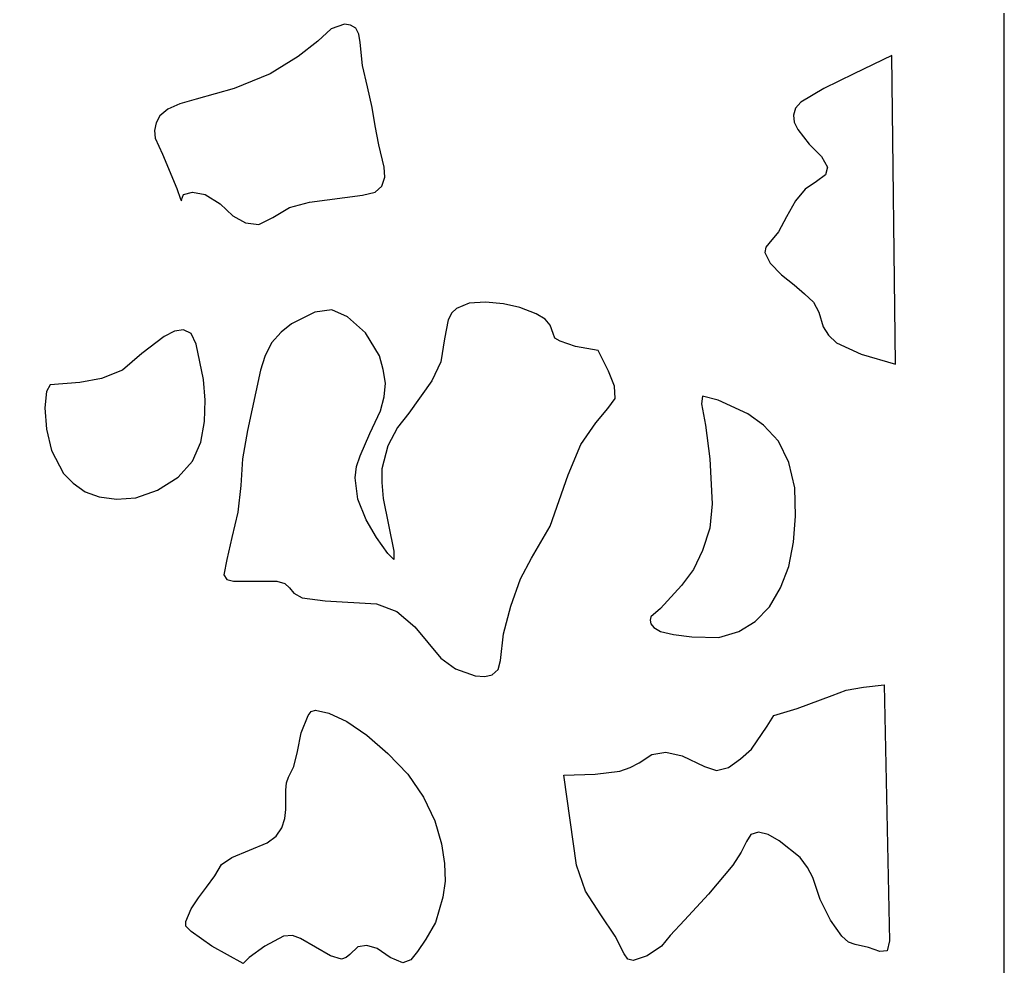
# Model space of a CAD drawing. Header units: centimetres. Extents: x -20.5 to -14.5, y -9 to 9.
# Drawn here: x -17.436 to -14.521, y 1.07 to 3.874 of the extents above; entities that cross this region are included whole.
import ezdxf

# ---------------------------------------------------------------- set-up
doc = ezdxf.new("R2010")
doc.units = ezdxf.units.CM
doc.header["$MEASUREMENT"] = 0
doc.layers.add('layer 1', color=7, linetype='Continuous')

msp = doc.modelspace()

# ---------------------------------------------------------------- linework, layer by layer
at = {"layer": 'layer 1', "color": 250}
for points, knots in [([(-14.52121, -8.99444), (-14.52121, -8.99444), (-20.51992, -8.99536), (-20.51992, -8.99536), (-20.51992, -8.99536), (-20.51992, -8.99536), (-20.51992, 9.00077), (-20.51992, 9.00077), (-20.51992, 9.00077), (-20.51992, 9.00077), (-14.52121, 9.00077), (-14.52121, 9.00077), (-14.52121, 9.00077), (-14.52121, 9.00077), (-14.52121, -8.99444), (-14.52121, -8.99444)], [0, 0, 0, 0, 0.2, 0.2, 0.2, 0.2, 0.4, 0.4, 0.4, 0.4, 0.6, 0.6, 0.6, 0.6, 1, 1, 1, 1]), ([(-16.95769, 3.33973), (-16.95769, 3.33973), (-16.95769, 3.33752), (-16.95769, 3.33752), (-16.95769, 3.33752), (-16.95769, 3.33752), (-16.96002, 3.34194), (-16.96002, 3.34194), (-16.96002, 3.34194), (-16.96002, 3.34194), (-16.97102, 3.37366), (-16.97102, 3.37366), (-16.97102, 3.37366), (-16.97102, 3.37366), (-17.01301, 3.47544), (-17.01301, 3.47544), (-17.01301, 3.47544), (-17.01301, 3.47544), (-17.035, 3.52301), (-17.035, 3.52301), (-17.035, 3.52301), (-17.035, 3.52301), (-17.03733, 3.54551), (-17.03733, 3.54551), (-17.03733, 3.54551), (-17.03733, 3.54551), (-17.03267, 3.56819), (-17.03267, 3.56819), (-17.03267, 3.56819), (-17.03267, 3.56819), (-17.02167, 3.58847), (-17.02167, 3.58847), (-17.02167, 3.58847), (-17.02167, 3.58847), (-16.99734, 3.60894), (-16.99734, 3.60894), (-16.99734, 3.60894), (-16.99734, 3.60894), (-16.96202, 3.62479), (-16.96202, 3.62479), (-16.96202, 3.62479), (-16.96202, 3.62479), (-16.91369, 3.63825), (-16.91369, 3.63825), (-16.91369, 3.63825), (-16.91369, 3.63825), (-16.80105, 3.66997), (-16.80105, 3.66997), (-16.80105, 3.66997), (-16.80105, 3.66997), (-16.69507, 3.71293), (-16.69507, 3.71293), (-16.69507, 3.71293), (-16.69507, 3.71293), (-16.61143, 3.76493), (-16.61143, 3.76493), (-16.61143, 3.76493), (-16.61143, 3.76493), (-16.55377, 3.81029), (-16.55377, 3.81029), (-16.55377, 3.81029), (-16.55377, 3.81029), (-16.51411, 3.84643), (-16.51411, 3.84643), (-16.51411, 3.84643), (-16.51411, 3.84643), (-16.47446, 3.86007), (-16.47446, 3.86007), (-16.47446, 3.86007), (-16.47446, 3.86007), (-16.45679, 3.85767), (-16.45679, 3.85767), (-16.45679, 3.85767), (-16.45679, 3.85767), (-16.44146, 3.84864), (-16.44146, 3.84864), (-16.44146, 3.84864), (-16.44146, 3.84864), (-16.43246, 3.83057), (-16.43246, 3.83057), (-16.43246, 3.83057), (-16.43246, 3.83057), (-16.42813, 3.80568), (-16.42813, 3.80568), (-16.42813, 3.80568), (-16.42813, 3.80568), (-16.42147, 3.73782), (-16.42147, 3.73782), (-16.42147, 3.73782), (-16.42147, 3.73782), (-16.40614, 3.67458), (-16.40614, 3.67458), (-16.40614, 3.67458), (-16.40614, 3.67458), (-16.39281, 3.61336), (-16.39281, 3.61336), (-16.39281, 3.61336), (-16.39281, 3.61336), (-16.38381, 3.55915), (-16.38381, 3.55915), (-16.38381, 3.55915), (-16.38381, 3.55915), (-16.37281, 3.50255), (-16.37281, 3.50255), (-16.37281, 3.50255), (-16.37281, 3.50255), (-16.35748, 3.4369), (-16.35748, 3.4369), (-16.35748, 3.4369), (-16.35748, 3.4369), (-16.35515, 3.40759), (-16.35515, 3.40759), (-16.35515, 3.40759), (-16.35515, 3.40759), (-16.36415, 3.38048), (-16.36415, 3.38048), (-16.36415, 3.38048), (-16.36415, 3.38048), (-16.38381, 3.36241), (-16.38381, 3.36241), (-16.38381, 3.36241), (-16.38381, 3.36241), (-16.42147, 3.35338), (-16.42147, 3.35338), (-16.42147, 3.35338), (-16.42147, 3.35338), (-16.5781, 3.33291), (-16.5781, 3.33291), (-16.5781, 3.33291), (-16.5781, 3.33291), (-16.63775, 3.31705), (-16.63775, 3.31705), (-16.63775, 3.31705), (-16.63775, 3.31705), (-16.68641, 3.28774), (-16.68641, 3.28774), (-16.68641, 3.28774), (-16.68641, 3.28774), (-16.7284, 3.26727), (-16.7284, 3.26727), (-16.7284, 3.26727), (-16.7284, 3.26727), (-16.76806, 3.27188), (-16.76806, 3.27188), (-16.76806, 3.27188), (-16.76806, 3.27188), (-16.80538, 3.29216), (-16.80538, 3.29216), (-16.80538, 3.29216), (-16.80538, 3.29216), (-16.84304, 3.32848), (-16.84304, 3.32848), (-16.84304, 3.32848), (-16.84304, 3.32848), (-16.88703, 3.35559), (-16.88703, 3.35559), (-16.88703, 3.35559), (-16.88703, 3.35559), (-16.92469, 3.36241), (-16.92469, 3.36241), (-16.92469, 3.36241), (-16.92469, 3.36241), (-16.95102, 3.35559), (-16.95102, 3.35559), (-16.95102, 3.35559), (-16.95102, 3.35559), (-16.95769, 3.33973), (-16.95769, 3.33973)], [0, 0, 0, 0, 0.0232558, 0.0232558, 0.0232558, 0.0232558, 0.0465116, 0.0465116, 0.0465116, 0.0465116, 0.0697674, 0.0697674, 0.0697674, 0.0697674, 0.0930233, 0.0930233, 0.0930233, 0.0930233, 0.1162791, 0.1162791, 0.1162791, 0.1162791, 0.1395349, 0.1395349, 0.1395349, 0.1395349, 0.1627907, 0.1627907, 0.1627907, 0.1627907, 0.1860465, 0.1860465, 0.1860465, 0.1860465, 0.2093023, 0.2093023, 0.2093023, 0.2093023, 0.2325581, 0.2325581, 0.2325581, 0.2325581, 0.255814, 0.255814, 0.255814, 0.255814, 0.2790698, 0.2790698, 0.2790698, 0.2790698, 0.3023256, 0.3023256, 0.3023256, 0.3023256, 0.3255814, 0.3255814, 0.3255814, 0.3255814, 0.3488372, 0.3488372, 0.3488372, 0.3488372, 0.372093, 0.372093, 0.372093, 0.372093, 0.3953488, 0.3953488, 0.3953488, 0.3953488, 0.4186047, 0.4186047, 0.4186047, 0.4186047, 0.4418605, 0.4418605, 0.4418605, 0.4418605, 0.4651163, 0.4651163, 0.4651163, 0.4651163, 0.4883721, 0.4883721, 0.4883721, 0.4883721, 0.5116279, 0.5116279, 0.5116279, 0.5116279, 0.5348837, 0.5348837, 0.5348837, 0.5348837, 0.5581395, 0.5581395, 0.5581395, 0.5581395, 0.5813953, 0.5813953, 0.5813953, 0.5813953, 0.6046512, 0.6046512, 0.6046512, 0.6046512, 0.627907, 0.627907, 0.627907, 0.627907, 0.6511628, 0.6511628, 0.6511628, 0.6511628, 0.6744186, 0.6744186, 0.6744186, 0.6744186, 0.6976744, 0.6976744, 0.6976744, 0.6976744, 0.7209302, 0.7209302, 0.7209302, 0.7209302, 0.744186, 0.744186, 0.744186, 0.744186, 0.7674419, 0.7674419, 0.7674419, 0.7674419, 0.7906977, 0.7906977, 0.7906977, 0.7906977, 0.8139535, 0.8139535, 0.8139535, 0.8139535, 0.8372093, 0.8372093, 0.8372093, 0.8372093, 0.8604651, 0.8604651, 0.8604651, 0.8604651, 0.8837209, 0.8837209, 0.8837209, 0.8837209, 0.9069767, 0.9069767, 0.9069767, 0.9069767, 0.9302326, 0.9302326, 0.9302326, 0.9302326, 0.9534884, 0.9534884, 0.9534884, 0.9534884, 1, 1, 1, 1]), ([(-14.84347, 2.85332), (-14.84347, 2.85332), (-14.94512, 2.88282), (-14.94512, 2.88282), (-14.94512, 2.88282), (-14.94512, 2.88282), (-15.01777, 2.91675), (-15.01777, 2.91675), (-15.01777, 2.91675), (-15.01777, 2.91675), (-15.0421, 2.93924), (-15.0421, 2.93924), (-15.0421, 2.93924), (-15.0421, 2.93924), (-15.05743, 2.96414), (-15.05743, 2.96414), (-15.05743, 2.96414), (-15.05743, 2.96414), (-15.07076, 3.00728), (-15.07076, 3.00728), (-15.07076, 3.00728), (-15.07076, 3.00728), (-15.08609, 3.0366), (-15.08609, 3.0366), (-15.08609, 3.0366), (-15.08609, 3.0366), (-15.11275, 3.06149), (-15.11275, 3.06149), (-15.11275, 3.06149), (-15.11275, 3.06149), (-15.14374, 3.0886), (-15.14374, 3.0886), (-15.14374, 3.0886), (-15.14374, 3.0886), (-15.18107, 3.1181), (-15.18107, 3.1181), (-15.18107, 3.1181), (-15.18107, 3.1181), (-15.21406, 3.15203), (-15.21406, 3.15203), (-15.21406, 3.15203), (-15.21406, 3.15203), (-15.22972, 3.18356), (-15.22972, 3.18356), (-15.22972, 3.18356), (-15.22972, 3.18356), (-15.22739, 3.19941), (-15.22739, 3.19941), (-15.22739, 3.19941), (-15.22739, 3.19941), (-15.21873, 3.21085), (-15.21873, 3.21085), (-15.21873, 3.21085), (-15.21873, 3.21085), (-15.19007, 3.24477), (-15.19007, 3.24477), (-15.19007, 3.24477), (-15.19007, 3.24477), (-15.16574, 3.28995), (-15.16574, 3.28995), (-15.16574, 3.28995), (-15.16574, 3.28995), (-15.13908, 3.33752), (-15.13908, 3.33752), (-15.13908, 3.33752), (-15.13908, 3.33752), (-15.11042, 3.37145), (-15.11042, 3.37145), (-15.11042, 3.37145), (-15.11042, 3.37145), (-15.07742, 3.39394), (-15.07742, 3.39394), (-15.07742, 3.39394), (-15.07742, 3.39394), (-15.05076, 3.41441), (-15.05076, 3.41441), (-15.05076, 3.41441), (-15.05076, 3.41441), (-15.04443, 3.4369), (-15.04443, 3.4369), (-15.04443, 3.4369), (-15.04443, 3.4369), (-15.06209, 3.46862), (-15.06209, 3.46862), (-15.06209, 3.46862), (-15.06209, 3.46862), (-15.09942, 3.50476), (-15.09942, 3.50476), (-15.09942, 3.50476), (-15.09942, 3.50476), (-15.13241, 3.5479), (-15.13241, 3.5479), (-15.13241, 3.5479), (-15.13241, 3.5479), (-15.14374, 3.5704), (-15.14374, 3.5704), (-15.14374, 3.5704), (-15.14374, 3.5704), (-15.14574, 3.59087), (-15.14574, 3.59087), (-15.14574, 3.59087), (-15.14574, 3.59087), (-15.13908, 3.61115), (-15.13908, 3.61115), (-15.13908, 3.61115), (-15.13908, 3.61115), (-15.12375, 3.62922), (-15.12375, 3.62922), (-15.12375, 3.62922), (-15.12375, 3.62922), (-15.05543, 3.66997), (-15.05543, 3.66997), (-15.05543, 3.66997), (-15.05543, 3.66997), (-14.96711, 3.71293), (-14.96711, 3.71293), (-14.96711, 3.71293), (-14.96711, 3.71293), (-14.85447, 3.76732), (-14.85447, 3.76732), (-14.85447, 3.76732), (-14.85447, 3.76732), (-14.84347, 2.85332), (-14.84347, 2.85332)], [0, 0, 0, 0, 0.03125, 0.03125, 0.03125, 0.03125, 0.0625, 0.0625, 0.0625, 0.0625, 0.09375, 0.09375, 0.09375, 0.09375, 0.125, 0.125, 0.125, 0.125, 0.15625, 0.15625, 0.15625, 0.15625, 0.1875, 0.1875, 0.1875, 0.1875, 0.21875, 0.21875, 0.21875, 0.21875, 0.25, 0.25, 0.25, 0.25, 0.28125, 0.28125, 0.28125, 0.28125, 0.3125, 0.3125, 0.3125, 0.3125, 0.34375, 0.34375, 0.34375, 0.34375, 0.375, 0.375, 0.375, 0.375, 0.40625, 0.40625, 0.40625, 0.40625, 0.4375, 0.4375, 0.4375, 0.4375, 0.46875, 0.46875, 0.46875, 0.46875, 0.5, 0.5, 0.5, 0.5, 0.53125, 0.53125, 0.53125, 0.53125, 0.5625, 0.5625, 0.5625, 0.5625, 0.59375, 0.59375, 0.59375, 0.59375, 0.625, 0.625, 0.625, 0.625, 0.65625, 0.65625, 0.65625, 0.65625, 0.6875, 0.6875, 0.6875, 0.6875, 0.71875, 0.71875, 0.71875, 0.71875, 0.75, 0.75, 0.75, 0.75, 0.78125, 0.78125, 0.78125, 0.78125, 0.8125, 0.8125, 0.8125, 0.8125, 0.84375, 0.84375, 0.84375, 0.84375, 0.875, 0.875, 0.875, 0.875, 0.90625, 0.90625, 0.90625, 0.90625, 0.9375, 0.9375, 0.9375, 0.9375, 1, 1, 1, 1]), ([(-16.83205, 2.22899), (-16.83205, 2.22899), (-16.82305, 2.27435), (-16.82305, 2.27435), (-16.82305, 2.27435), (-16.82305, 2.27435), (-16.80772, 2.3398), (-16.80772, 2.3398), (-16.80772, 2.3398), (-16.80772, 2.3398), (-16.79005, 2.41448), (-16.79005, 2.41448), (-16.79005, 2.41448), (-16.79005, 2.41448), (-16.78106, 2.49377), (-16.78106, 2.49377), (-16.78106, 2.49377), (-16.78106, 2.49377), (-16.77672, 2.57287), (-16.77672, 2.57287), (-16.77672, 2.57287), (-16.77672, 2.57287), (-16.76139, 2.65658), (-16.76139, 2.65658), (-16.76139, 2.65658), (-16.76139, 2.65658), (-16.72374, 2.83525), (-16.72374, 2.83525), (-16.72374, 2.83525), (-16.72374, 2.83525), (-16.71074, 2.876), (-16.71074, 2.876), (-16.71074, 2.876), (-16.71074, 2.876), (-16.69074, 2.91675), (-16.69074, 2.91675), (-16.69074, 2.91675), (-16.69074, 2.91675), (-16.66208, 2.94846), (-16.66208, 2.94846), (-16.66208, 2.94846), (-16.66208, 2.94846), (-16.63109, 2.97317), (-16.63109, 2.97317), (-16.63109, 2.97317), (-16.63109, 2.97317), (-16.56277, 3.00728), (-16.56277, 3.00728), (-16.56277, 3.00728), (-16.56277, 3.00728), (-16.51211, 3.01392), (-16.51211, 3.01392), (-16.51211, 3.01392), (-16.51211, 3.01392), (-16.46546, 2.99364), (-16.46546, 2.99364), (-16.46546, 2.99364), (-16.46546, 2.99364), (-16.41247, 2.94607), (-16.41247, 2.94607), (-16.41247, 2.94607), (-16.41247, 2.94607), (-16.37081, 2.87821), (-16.37081, 2.87821), (-16.37081, 2.87821), (-16.37081, 2.87821), (-16.35981, 2.83746), (-16.35981, 2.83746), (-16.35981, 2.83746), (-16.35981, 2.83746), (-16.35315, 2.7969), (-16.35315, 2.7969), (-16.35315, 2.7969), (-16.35315, 2.7969), (-16.35748, 2.75615), (-16.35748, 2.75615), (-16.35748, 2.75615), (-16.35748, 2.75615), (-16.36848, 2.7154), (-16.36848, 2.7154), (-16.36848, 2.7154), (-16.36848, 2.7154), (-16.39947, 2.64755), (-16.39947, 2.64755), (-16.39947, 2.64755), (-16.39947, 2.64755), (-16.42813, 2.5819), (-16.42813, 2.5819), (-16.42813, 2.5819), (-16.42813, 2.5819), (-16.43913, 2.55019), (-16.43913, 2.55019), (-16.43913, 2.55019), (-16.43913, 2.55019), (-16.44346, 2.51626), (-16.44346, 2.51626), (-16.44346, 2.51626), (-16.44346, 2.51626), (-16.4348, 2.45302), (-16.4348, 2.45302), (-16.4348, 2.45302), (-16.4348, 2.45302), (-16.41047, 2.39199), (-16.41047, 2.39199), (-16.41047, 2.39199), (-16.41047, 2.39199), (-16.37948, 2.3398), (-16.37948, 2.3398), (-16.37948, 2.3398), (-16.37948, 2.3398), (-16.34648, 2.29242), (-16.34648, 2.29242), (-16.34648, 2.29242), (-16.34648, 2.29242), (-16.32882, 2.27435), (-16.32882, 2.27435), (-16.32882, 2.27435), (-16.32882, 2.27435), (-16.32882, 2.29924), (-16.32882, 2.29924), (-16.32882, 2.29924), (-16.32882, 2.29924), (-16.35981, 2.45523), (-16.35981, 2.45523), (-16.35981, 2.45523), (-16.35981, 2.45523), (-16.36415, 2.5028), (-16.36415, 2.5028), (-16.36415, 2.5028), (-16.36415, 2.5028), (-16.36415, 2.54355), (-16.36415, 2.54355), (-16.36415, 2.54355), (-16.36415, 2.54355), (-16.34648, 2.61141), (-16.34648, 2.61141), (-16.34648, 2.61141), (-16.34648, 2.61141), (-16.31782, 2.66561), (-16.31782, 2.66561), (-16.31782, 2.66561), (-16.31782, 2.66561), (-16.2845, 2.70858), (-16.2845, 2.70858), (-16.2845, 2.70858), (-16.2845, 2.70858), (-16.21618, 2.80354), (-16.21618, 2.80354), (-16.21618, 2.80354), (-16.21618, 2.80354), (-16.18985, 2.86014), (-16.18985, 2.86014), (-16.18985, 2.86014), (-16.18985, 2.86014), (-16.17885, 2.928), (-16.17885, 2.928), (-16.17885, 2.928), (-16.17885, 2.928), (-16.16752, 2.9846), (-16.16752, 2.9846), (-16.16752, 2.9846), (-16.16752, 2.9846), (-16.15652, 3.00489), (-16.15652, 3.00489), (-16.15652, 3.00489), (-16.15652, 3.00489), (-16.14353, 3.01853), (-16.14353, 3.01853), (-16.14353, 3.01853), (-16.14353, 3.01853), (-16.10587, 3.03439), (-16.10587, 3.03439), (-16.10587, 3.03439), (-16.10587, 3.03439), (-16.05721, 3.0366), (-16.05721, 3.0366), (-16.05721, 3.0366), (-16.05721, 3.0366), (-16.00422, 3.03199), (-16.00422, 3.03199), (-16.00422, 3.03199), (-16.00422, 3.03199), (-15.9559, 3.02074), (-15.9559, 3.02074), (-15.9559, 3.02074), (-15.9559, 3.02074), (-15.90724, 3.00267), (-15.90724, 3.00267), (-15.90724, 3.00267), (-15.90724, 3.00267), (-15.88058, 2.98682), (-15.88058, 2.98682), (-15.88058, 2.98682), (-15.88058, 2.98682), (-15.86525, 2.96875), (-15.86525, 2.96875), (-15.86525, 2.96875), (-15.86525, 2.96875), (-15.85659, 2.94385), (-15.85659, 2.94385), (-15.85659, 2.94385), (-15.85659, 2.94385), (-15.85192, 2.93021), (-15.85192, 2.93021), (-15.85192, 2.93021), (-15.85192, 2.93021), (-15.83659, 2.92117), (-15.83659, 2.92117), (-15.83659, 2.92117), (-15.83659, 2.92117), (-15.79027, 2.90532), (-15.79027, 2.90532), (-15.79027, 2.90532), (-15.79027, 2.90532), (-15.72395, 2.89407), (-15.72395, 2.89407), (-15.72395, 2.89407), (-15.72395, 2.89407), (-15.69329, 2.83304), (-15.69329, 2.83304), (-15.69329, 2.83304), (-15.69329, 2.83304), (-15.67563, 2.78786), (-15.67563, 2.78786), (-15.67563, 2.78786), (-15.67563, 2.78786), (-15.6733, 2.75154), (-15.6733, 2.75154), (-15.6733, 2.75154), (-15.6733, 2.75154), (-15.69529, 2.72222), (-15.69529, 2.72222), (-15.69529, 2.72222), (-15.69529, 2.72222), (-15.73062, 2.67926), (-15.73062, 2.67926), (-15.73062, 2.67926), (-15.73062, 2.67926), (-15.77494, 2.61583), (-15.77494, 2.61583), (-15.77494, 2.61583), (-15.77494, 2.61583), (-15.81227, 2.5253), (-15.81227, 2.5253), (-15.81227, 2.5253), (-15.81227, 2.5253), (-15.86525, 2.37373), (-15.86525, 2.37373), (-15.86525, 2.37373), (-15.86525, 2.37373), (-15.92058, 2.27877), (-15.92058, 2.27877), (-15.92058, 2.27877), (-15.92058, 2.27877), (-15.95357, 2.21774), (-15.95357, 2.21774), (-15.95357, 2.21774), (-15.95357, 2.21774), (-15.98223, 2.13624), (-15.98223, 2.13624), (-15.98223, 2.13624), (-15.98223, 2.13624), (-16.00422, 2.05493), (-16.00422, 2.05493), (-16.00422, 2.05493), (-16.00422, 2.05493), (-16.01322, 1.97564), (-16.01322, 1.97564), (-16.01322, 1.97564), (-16.01322, 1.97564), (-16.01989, 1.94854), (-16.01989, 1.94854), (-16.01989, 1.94854), (-16.01989, 1.94854), (-16.03755, 1.93268), (-16.03755, 1.93268), (-16.03755, 1.93268), (-16.03755, 1.93268), (-16.05955, 1.92825), (-16.05955, 1.92825), (-16.05955, 1.92825), (-16.05955, 1.92825), (-16.08821, 1.93047), (-16.08821, 1.93047), (-16.08821, 1.93047), (-16.08821, 1.93047), (-16.14553, 1.95075), (-16.14553, 1.95075), (-16.14553, 1.95075), (-16.14553, 1.95075), (-16.18985, 1.98246), (-16.18985, 1.98246), (-16.18985, 1.98246), (-16.18985, 1.98246), (-16.26683, 2.07521), (-16.26683, 2.07521), (-16.26683, 2.07521), (-16.26683, 2.07521), (-16.31982, 2.12038), (-16.31982, 2.12038), (-16.31982, 2.12038), (-16.31982, 2.12038), (-16.37948, 2.14306), (-16.37948, 2.14306), (-16.37948, 2.14306), (-16.37948, 2.14306), (-16.53178, 2.1521), (-16.53178, 2.1521), (-16.53178, 2.1521), (-16.53178, 2.1521), (-16.6001, 2.16113), (-16.6001, 2.16113), (-16.6001, 2.16113), (-16.6001, 2.16113), (-16.62442, 2.17478), (-16.62442, 2.17478), (-16.62442, 2.17478), (-16.62442, 2.17478), (-16.63775, 2.19064), (-16.63775, 2.19064), (-16.63775, 2.19064), (-16.63775, 2.19064), (-16.65108, 2.2041), (-16.65108, 2.2041), (-16.65108, 2.2041), (-16.65108, 2.2041), (-16.67541, 2.21092), (-16.67541, 2.21092), (-16.67541, 2.21092), (-16.67541, 2.21092), (-16.7414, 2.21092), (-16.7414, 2.21092), (-16.7414, 2.21092), (-16.7414, 2.21092), (-16.80338, 2.21092), (-16.80338, 2.21092), (-16.80338, 2.21092), (-16.80338, 2.21092), (-16.82305, 2.21553), (-16.82305, 2.21553), (-16.82305, 2.21553), (-16.82305, 2.21553), (-16.83205, 2.22899), (-16.83205, 2.22899)], [0, 0, 0, 0, 0.0114943, 0.0114943, 0.0114943, 0.0114943, 0.0229885, 0.0229885, 0.0229885, 0.0229885, 0.0344828, 0.0344828, 0.0344828, 0.0344828, 0.045977, 0.045977, 0.045977, 0.045977, 0.0574713, 0.0574713, 0.0574713, 0.0574713, 0.0689655, 0.0689655, 0.0689655, 0.0689655, 0.0804598, 0.0804598, 0.0804598, 0.0804598, 0.091954, 0.091954, 0.091954, 0.091954, 0.1034483, 0.1034483, 0.1034483, 0.1034483, 0.1149425, 0.1149425, 0.1149425, 0.1149425, 0.1264368, 0.1264368, 0.1264368, 0.1264368, 0.137931, 0.137931, 0.137931, 0.137931, 0.1494253, 0.1494253, 0.1494253, 0.1494253, 0.1609195, 0.1609195, 0.1609195, 0.1609195, 0.1724138, 0.1724138, 0.1724138, 0.1724138, 0.183908, 0.183908, 0.183908, 0.183908, 0.1954023, 0.1954023, 0.1954023, 0.1954023, 0.2068966, 0.2068966, 0.2068966, 0.2068966, 0.2183908, 0.2183908, 0.2183908, 0.2183908, 0.2298851, 0.2298851, 0.2298851, 0.2298851, 0.2413793, 0.2413793, 0.2413793, 0.2413793, 0.2528736, 0.2528736, 0.2528736, 0.2528736, 0.2643678, 0.2643678, 0.2643678, 0.2643678, 0.2758621, 0.2758621, 0.2758621, 0.2758621, 0.2873563, 0.2873563, 0.2873563, 0.2873563, 0.2988506, 0.2988506, 0.2988506, 0.2988506, 0.3103448, 0.3103448, 0.3103448, 0.3103448, 0.3218391, 0.3218391, 0.3218391, 0.3218391, 0.3333333, 0.3333333, 0.3333333, 0.3333333, 0.3448276, 0.3448276, 0.3448276, 0.3448276, 0.3563218, 0.3563218, 0.3563218, 0.3563218, 0.3678161, 0.3678161, 0.3678161, 0.3678161, 0.3793103, 0.3793103, 0.3793103, 0.3793103, 0.3908046, 0.3908046, 0.3908046, 0.3908046, 0.4022989, 0.4022989, 0.4022989, 0.4022989, 0.4137931, 0.4137931, 0.4137931, 0.4137931, 0.4252874, 0.4252874, 0.4252874, 0.4252874, 0.4367816, 0.4367816, 0.4367816, 0.4367816, 0.4482759, 0.4482759, 0.4482759, 0.4482759, 0.4597701, 0.4597701, 0.4597701, 0.4597701, 0.4712644, 0.4712644, 0.4712644, 0.4712644, 0.4827586, 0.4827586, 0.4827586, 0.4827586, 0.4942529, 0.4942529, 0.4942529, 0.4942529, 0.5057471, 0.5057471, 0.5057471, 0.5057471, 0.5172414, 0.5172414, 0.5172414, 0.5172414, 0.5287356, 0.5287356, 0.5287356, 0.5287356, 0.5402299, 0.5402299, 0.5402299, 0.5402299, 0.5517241, 0.5517241, 0.5517241, 0.5517241, 0.5632184, 0.5632184, 0.5632184, 0.5632184, 0.5747126, 0.5747126, 0.5747126, 0.5747126, 0.5862069, 0.5862069, 0.5862069, 0.5862069, 0.5977011, 0.5977011, 0.5977011, 0.5977011, 0.6091954, 0.6091954, 0.6091954, 0.6091954, 0.6206897, 0.6206897, 0.6206897, 0.6206897, 0.6321839, 0.6321839, 0.6321839, 0.6321839, 0.6436782, 0.6436782, 0.6436782, 0.6436782, 0.6551724, 0.6551724, 0.6551724, 0.6551724, 0.6666667, 0.6666667, 0.6666667, 0.6666667, 0.6781609, 0.6781609, 0.6781609, 0.6781609, 0.6896552, 0.6896552, 0.6896552, 0.6896552, 0.7011494, 0.7011494, 0.7011494, 0.7011494, 0.7126437, 0.7126437, 0.7126437, 0.7126437, 0.7241379, 0.7241379, 0.7241379, 0.7241379, 0.7356322, 0.7356322, 0.7356322, 0.7356322, 0.7471264, 0.7471264, 0.7471264, 0.7471264, 0.7586207, 0.7586207, 0.7586207, 0.7586207, 0.7701149, 0.7701149, 0.7701149, 0.7701149, 0.7816092, 0.7816092, 0.7816092, 0.7816092, 0.7931034, 0.7931034, 0.7931034, 0.7931034, 0.8045977, 0.8045977, 0.8045977, 0.8045977, 0.816092, 0.816092, 0.816092, 0.816092, 0.8275862, 0.8275862, 0.8275862, 0.8275862, 0.8390805, 0.8390805, 0.8390805, 0.8390805, 0.8505747, 0.8505747, 0.8505747, 0.8505747, 0.862069, 0.862069, 0.862069, 0.862069, 0.8735632, 0.8735632, 0.8735632, 0.8735632, 0.8850575, 0.8850575, 0.8850575, 0.8850575, 0.8965517, 0.8965517, 0.8965517, 0.8965517, 0.908046, 0.908046, 0.908046, 0.908046, 0.9195402, 0.9195402, 0.9195402, 0.9195402, 0.9310345, 0.9310345, 0.9310345, 0.9310345, 0.9425287, 0.9425287, 0.9425287, 0.9425287, 0.954023, 0.954023, 0.954023, 0.954023, 0.9655172, 0.9655172, 0.9655172, 0.9655172, 0.9770115, 0.9770115, 0.9770115, 0.9770115, 1, 1, 1, 1]), ([(-17.34627, 2.79229), (-17.34627, 2.79229), (-17.25795, 2.79911), (-17.25795, 2.79911), (-17.25795, 2.79911), (-17.25795, 2.79911), (-17.19397, 2.81036), (-17.19397, 2.81036), (-17.19397, 2.81036), (-17.19397, 2.81036), (-17.13198, 2.83525), (-17.13198, 2.83525), (-17.13198, 2.83525), (-17.13198, 2.83525), (-17.07466, 2.88503), (-17.07466, 2.88503), (-17.07466, 2.88503), (-17.07466, 2.88503), (-17.00867, 2.93482), (-17.00867, 2.93482), (-17.00867, 2.93482), (-17.00867, 2.93482), (-16.97768, 2.95068), (-16.97768, 2.95068), (-16.97768, 2.95068), (-16.97768, 2.95068), (-16.95102, 2.9551), (-16.95102, 2.9551), (-16.95102, 2.9551), (-16.95102, 2.9551), (-16.92902, 2.94385), (-16.92902, 2.94385), (-16.92902, 2.94385), (-16.92902, 2.94385), (-16.91369, 2.91214), (-16.91369, 2.91214), (-16.91369, 2.91214), (-16.91369, 2.91214), (-16.8917, 2.80815), (-16.8917, 2.80815), (-16.8917, 2.80815), (-16.8917, 2.80815), (-16.88703, 2.74711), (-16.88703, 2.74711), (-16.88703, 2.74711), (-16.88703, 2.74711), (-16.88937, 2.68368), (-16.88937, 2.68368), (-16.88937, 2.68368), (-16.88937, 2.68368), (-16.90036, 2.62265), (-16.90036, 2.62265), (-16.90036, 2.62265), (-16.90036, 2.62265), (-16.92469, 2.56605), (-16.92469, 2.56605), (-16.92469, 2.56605), (-16.92469, 2.56605), (-16.96668, 2.51866), (-16.96668, 2.51866), (-16.96668, 2.51866), (-16.96668, 2.51866), (-17.02834, 2.48012), (-17.02834, 2.48012), (-17.02834, 2.48012), (-17.02834, 2.48012), (-17.09232, 2.45744), (-17.09232, 2.45744), (-17.09232, 2.45744), (-17.09232, 2.45744), (-17.14964, 2.45302), (-17.14964, 2.45302), (-17.14964, 2.45302), (-17.14964, 2.45302), (-17.20063, 2.45984), (-17.20063, 2.45984), (-17.20063, 2.45984), (-17.20063, 2.45984), (-17.24262, 2.47551), (-17.24262, 2.47551), (-17.24262, 2.47551), (-17.24262, 2.47551), (-17.27795, 2.5004), (-17.27795, 2.5004), (-17.27795, 2.5004), (-17.27795, 2.5004), (-17.30661, 2.52991), (-17.30661, 2.52991), (-17.30661, 2.52991), (-17.30661, 2.52991), (-17.34194, 2.59776), (-17.34194, 2.59776), (-17.34194, 2.59776), (-17.34194, 2.59776), (-17.35727, 2.66101), (-17.35727, 2.66101), (-17.35727, 2.66101), (-17.35727, 2.66101), (-17.3616, 2.72443), (-17.3616, 2.72443), (-17.3616, 2.72443), (-17.3616, 2.72443), (-17.35727, 2.77201), (-17.35727, 2.77201), (-17.35727, 2.77201), (-17.35727, 2.77201), (-17.34627, 2.79229), (-17.34627, 2.79229)], [0, 0, 0, 0, 0.0357143, 0.0357143, 0.0357143, 0.0357143, 0.0714286, 0.0714286, 0.0714286, 0.0714286, 0.1071429, 0.1071429, 0.1071429, 0.1071429, 0.1428571, 0.1428571, 0.1428571, 0.1428571, 0.1785714, 0.1785714, 0.1785714, 0.1785714, 0.2142857, 0.2142857, 0.2142857, 0.2142857, 0.25, 0.25, 0.25, 0.25, 0.2857143, 0.2857143, 0.2857143, 0.2857143, 0.3214286, 0.3214286, 0.3214286, 0.3214286, 0.3571429, 0.3571429, 0.3571429, 0.3571429, 0.3928571, 0.3928571, 0.3928571, 0.3928571, 0.4285714, 0.4285714, 0.4285714, 0.4285714, 0.4642857, 0.4642857, 0.4642857, 0.4642857, 0.5, 0.5, 0.5, 0.5, 0.5357143, 0.5357143, 0.5357143, 0.5357143, 0.5714286, 0.5714286, 0.5714286, 0.5714286, 0.6071429, 0.6071429, 0.6071429, 0.6071429, 0.6428571, 0.6428571, 0.6428571, 0.6428571, 0.6785714, 0.6785714, 0.6785714, 0.6785714, 0.7142857, 0.7142857, 0.7142857, 0.7142857, 0.75, 0.75, 0.75, 0.75, 0.7857143, 0.7857143, 0.7857143, 0.7857143, 0.8214286, 0.8214286, 0.8214286, 0.8214286, 0.8571429, 0.8571429, 0.8571429, 0.8571429, 0.8928571, 0.8928571, 0.8928571, 0.8928571, 0.9285714, 0.9285714, 0.9285714, 0.9285714, 1, 1, 1, 1]), ([(-15.56732, 2.10471), (-15.56732, 2.10471), (-15.53866, 2.12942), (-15.53866, 2.12942), (-15.53866, 2.12942), (-15.53866, 2.12942), (-15.477, 2.19746), (-15.477, 2.19746), (-15.477, 2.19746), (-15.477, 2.19746), (-15.44168, 2.24484), (-15.44168, 2.24484), (-15.44168, 2.24484), (-15.44168, 2.24484), (-15.41502, 2.30145), (-15.41502, 2.30145), (-15.41502, 2.30145), (-15.41502, 2.30145), (-15.39302, 2.36709), (-15.39302, 2.36709), (-15.39302, 2.36709), (-15.39302, 2.36709), (-15.38636, 2.43937), (-15.38636, 2.43937), (-15.38636, 2.43937), (-15.38636, 2.43937), (-15.39302, 2.57287), (-15.39302, 2.57287), (-15.39302, 2.57287), (-15.39302, 2.57287), (-15.40635, 2.67244), (-15.40635, 2.67244), (-15.40635, 2.67244), (-15.40635, 2.67244), (-15.41735, 2.73568), (-15.41735, 2.73568), (-15.41735, 2.73568), (-15.41735, 2.73568), (-15.41502, 2.75836), (-15.41502, 2.75836), (-15.41502, 2.75836), (-15.41502, 2.75836), (-15.36869, 2.74711), (-15.36869, 2.74711), (-15.36869, 2.74711), (-15.36869, 2.74711), (-15.28038, 2.70636), (-15.28038, 2.70636), (-15.28038, 2.70636), (-15.28038, 2.70636), (-15.23406, 2.67244), (-15.23406, 2.67244), (-15.23406, 2.67244), (-15.23406, 2.67244), (-15.19007, 2.62487), (-15.19007, 2.62487), (-15.19007, 2.62487), (-15.19007, 2.62487), (-15.15907, 2.56162), (-15.15907, 2.56162), (-15.15907, 2.56162), (-15.15907, 2.56162), (-15.14141, 2.48694), (-15.14141, 2.48694), (-15.14141, 2.48694), (-15.14141, 2.48694), (-15.13908, 2.40323), (-15.13908, 2.40323), (-15.13908, 2.40323), (-15.13908, 2.40323), (-15.14574, 2.32634), (-15.14574, 2.32634), (-15.14574, 2.32634), (-15.14574, 2.32634), (-15.15907, 2.25388), (-15.15907, 2.25388), (-15.15907, 2.25388), (-15.15907, 2.25388), (-15.1834, 2.19064), (-15.1834, 2.19064), (-15.1834, 2.19064), (-15.1834, 2.19064), (-15.21639, 2.13403), (-15.21639, 2.13403), (-15.21639, 2.13403), (-15.21639, 2.13403), (-15.25838, 2.09107), (-15.25838, 2.09107), (-15.25838, 2.09107), (-15.25838, 2.09107), (-15.30704, 2.06156), (-15.30704, 2.06156), (-15.30704, 2.06156), (-15.30704, 2.06156), (-15.36636, 2.04349), (-15.36636, 2.04349), (-15.36636, 2.04349), (-15.36636, 2.04349), (-15.44601, 2.04589), (-15.44601, 2.04589), (-15.44601, 2.04589), (-15.44601, 2.04589), (-15.501, 2.05253), (-15.501, 2.05253), (-15.501, 2.05253), (-15.501, 2.05253), (-15.53866, 2.06156), (-15.53866, 2.06156), (-15.53866, 2.06156), (-15.53866, 2.06156), (-15.55865, 2.073), (-15.55865, 2.073), (-15.55865, 2.073), (-15.55865, 2.073), (-15.56732, 2.08424), (-15.56732, 2.08424), (-15.56732, 2.08424), (-15.56732, 2.08424), (-15.56965, 2.09549), (-15.56965, 2.09549), (-15.56965, 2.09549), (-15.56965, 2.09549), (-15.56732, 2.10471), (-15.56732, 2.10471)], [0, 0, 0, 0, 0.03125, 0.03125, 0.03125, 0.03125, 0.0625, 0.0625, 0.0625, 0.0625, 0.09375, 0.09375, 0.09375, 0.09375, 0.125, 0.125, 0.125, 0.125, 0.15625, 0.15625, 0.15625, 0.15625, 0.1875, 0.1875, 0.1875, 0.1875, 0.21875, 0.21875, 0.21875, 0.21875, 0.25, 0.25, 0.25, 0.25, 0.28125, 0.28125, 0.28125, 0.28125, 0.3125, 0.3125, 0.3125, 0.3125, 0.34375, 0.34375, 0.34375, 0.34375, 0.375, 0.375, 0.375, 0.375, 0.40625, 0.40625, 0.40625, 0.40625, 0.4375, 0.4375, 0.4375, 0.4375, 0.46875, 0.46875, 0.46875, 0.46875, 0.5, 0.5, 0.5, 0.5, 0.53125, 0.53125, 0.53125, 0.53125, 0.5625, 0.5625, 0.5625, 0.5625, 0.59375, 0.59375, 0.59375, 0.59375, 0.625, 0.625, 0.625, 0.625, 0.65625, 0.65625, 0.65625, 0.65625, 0.6875, 0.6875, 0.6875, 0.6875, 0.71875, 0.71875, 0.71875, 0.71875, 0.75, 0.75, 0.75, 0.75, 0.78125, 0.78125, 0.78125, 0.78125, 0.8125, 0.8125, 0.8125, 0.8125, 0.84375, 0.84375, 0.84375, 0.84375, 0.875, 0.875, 0.875, 0.875, 0.90625, 0.90625, 0.90625, 0.90625, 0.9375, 0.9375, 0.9375, 0.9375, 1, 1, 1, 1]), ([(-15.20306, 1.81283), (-15.20306, 1.81283), (-15.22306, 1.78111), (-15.22306, 1.78111), (-15.22306, 1.78111), (-15.22306, 1.78111), (-15.26938, 1.71326), (-15.26938, 1.71326), (-15.26938, 1.71326), (-15.26938, 1.71326), (-15.30238, 1.68394), (-15.30238, 1.68394), (-15.30238, 1.68394), (-15.30238, 1.68394), (-15.3377, 1.65905), (-15.3377, 1.65905), (-15.3377, 1.65905), (-15.3377, 1.65905), (-15.37303, 1.65001), (-15.37303, 1.65001), (-15.37303, 1.65001), (-15.37303, 1.65001), (-15.40835, 1.66126), (-15.40835, 1.66126), (-15.40835, 1.66126), (-15.40835, 1.66126), (-15.47467, 1.69298), (-15.47467, 1.69298), (-15.47467, 1.69298), (-15.47467, 1.69298), (-15.52333, 1.70422), (-15.52333, 1.70422), (-15.52333, 1.70422), (-15.52333, 1.70422), (-15.56499, 1.6974), (-15.56499, 1.6974), (-15.56499, 1.6974), (-15.56499, 1.6974), (-15.60264, 1.67251), (-15.60264, 1.67251), (-15.60264, 1.67251), (-15.60264, 1.67251), (-15.6293, 1.65905), (-15.6293, 1.65905), (-15.6293, 1.65905), (-15.6293, 1.65905), (-15.65996, 1.64762), (-15.65996, 1.64762), (-15.65996, 1.64762), (-15.65996, 1.64762), (-15.73295, 1.63858), (-15.73295, 1.63858), (-15.73295, 1.63858), (-15.73295, 1.63858), (-15.8256, 1.63637), (-15.8256, 1.63637), (-15.8256, 1.63637), (-15.8256, 1.63637), (-15.78794, 1.36938), (-15.78794, 1.36938), (-15.78794, 1.36938), (-15.78794, 1.36938), (-15.76161, 1.29249), (-15.76161, 1.29249), (-15.76161, 1.29249), (-15.76161, 1.29249), (-15.71529, 1.22242), (-15.71529, 1.22242), (-15.71529, 1.22242), (-15.71529, 1.22242), (-15.6733, 1.15899), (-15.6733, 1.15899), (-15.6733, 1.15899), (-15.6733, 1.15899), (-15.64663, 1.107), (-15.64663, 1.107), (-15.64663, 1.107), (-15.64663, 1.107), (-15.63564, 1.09114), (-15.63564, 1.09114), (-15.63564, 1.09114), (-15.63564, 1.09114), (-15.62031, 1.08671), (-15.62031, 1.08671), (-15.62031, 1.08671), (-15.62031, 1.08671), (-15.57832, 1.10036), (-15.57832, 1.10036), (-15.57832, 1.10036), (-15.57832, 1.10036), (-15.53632, 1.12967), (-15.53632, 1.12967), (-15.53632, 1.12967), (-15.53632, 1.12967), (-15.51, 1.16139), (-15.51, 1.16139), (-15.51, 1.16139), (-15.51, 1.16139), (-15.46801, 1.20656), (-15.46801, 1.20656), (-15.46801, 1.20656), (-15.46801, 1.20656), (-15.39735, 1.28345), (-15.39735, 1.28345), (-15.39735, 1.28345), (-15.39735, 1.28345), (-15.3247, 1.36938), (-15.3247, 1.36938), (-15.3247, 1.36938), (-15.3247, 1.36938), (-15.30038, 1.40791), (-15.30038, 1.40791), (-15.30038, 1.40791), (-15.30038, 1.40791), (-15.28471, 1.43963), (-15.28471, 1.43963), (-15.28471, 1.43963), (-15.28471, 1.43963), (-15.27171, 1.45991), (-15.27171, 1.45991), (-15.27171, 1.45991), (-15.27171, 1.45991), (-15.24939, 1.46673), (-15.24939, 1.46673), (-15.24939, 1.46673), (-15.24939, 1.46673), (-15.22073, 1.45991), (-15.22073, 1.45991), (-15.22073, 1.45991), (-15.22073, 1.45991), (-15.18773, 1.44184), (-15.18773, 1.44184), (-15.18773, 1.44184), (-15.18773, 1.44184), (-15.12608, 1.39206), (-15.12608, 1.39206), (-15.12608, 1.39206), (-15.12608, 1.39206), (-15.10375, 1.36274), (-15.10375, 1.36274), (-15.10375, 1.36274), (-15.10375, 1.36274), (-15.08842, 1.33324), (-15.08842, 1.33324), (-15.08842, 1.33324), (-15.08842, 1.33324), (-15.06643, 1.2676), (-15.06643, 1.2676), (-15.06643, 1.2676), (-15.06643, 1.2676), (-15.03543, 1.20656), (-15.03543, 1.20656), (-15.03543, 1.20656), (-15.03543, 1.20656), (-15.00244, 1.15899), (-15.00244, 1.15899), (-15.00244, 1.15899), (-15.00244, 1.15899), (-14.98244, 1.14092), (-14.98244, 1.14092), (-14.98244, 1.14092), (-14.98244, 1.14092), (-14.96245, 1.13428), (-14.96245, 1.13428), (-14.96245, 1.13428), (-14.96245, 1.13428), (-14.92279, 1.12507), (-14.92279, 1.12507), (-14.92279, 1.12507), (-14.92279, 1.12507), (-14.8898, 1.11382), (-14.8898, 1.11382), (-14.8898, 1.11382), (-14.8898, 1.11382), (-14.8678, 1.11603), (-14.8678, 1.11603), (-14.8678, 1.11603), (-14.8678, 1.11603), (-14.86114, 1.14553), (-14.86114, 1.14553), (-14.86114, 1.14553), (-14.86114, 1.14553), (-14.87647, 1.90336), (-14.87647, 1.90336), (-14.87647, 1.90336), (-14.87647, 1.90336), (-14.93845, 1.89654), (-14.93845, 1.89654), (-14.93845, 1.89654), (-14.93845, 1.89654), (-14.98911, 1.8875), (-14.98911, 1.8875), (-14.98911, 1.8875), (-14.98911, 1.8875), (-15.0311, 1.87165), (-15.0311, 1.87165), (-15.0311, 1.87165), (-15.0311, 1.87165), (-15.13474, 1.83311), (-15.13474, 1.83311), (-15.13474, 1.83311), (-15.13474, 1.83311), (-15.20306, 1.81283), (-15.20306, 1.81283)], [0, 0, 0, 0, 0.0192308, 0.0192308, 0.0192308, 0.0192308, 0.0384615, 0.0384615, 0.0384615, 0.0384615, 0.0576923, 0.0576923, 0.0576923, 0.0576923, 0.0769231, 0.0769231, 0.0769231, 0.0769231, 0.0961538, 0.0961538, 0.0961538, 0.0961538, 0.1153846, 0.1153846, 0.1153846, 0.1153846, 0.1346154, 0.1346154, 0.1346154, 0.1346154, 0.1538462, 0.1538462, 0.1538462, 0.1538462, 0.1730769, 0.1730769, 0.1730769, 0.1730769, 0.1923077, 0.1923077, 0.1923077, 0.1923077, 0.2115385, 0.2115385, 0.2115385, 0.2115385, 0.2307692, 0.2307692, 0.2307692, 0.2307692, 0.25, 0.25, 0.25, 0.25, 0.2692308, 0.2692308, 0.2692308, 0.2692308, 0.2884615, 0.2884615, 0.2884615, 0.2884615, 0.3076923, 0.3076923, 0.3076923, 0.3076923, 0.3269231, 0.3269231, 0.3269231, 0.3269231, 0.3461538, 0.3461538, 0.3461538, 0.3461538, 0.3653846, 0.3653846, 0.3653846, 0.3653846, 0.3846154, 0.3846154, 0.3846154, 0.3846154, 0.4038462, 0.4038462, 0.4038462, 0.4038462, 0.4230769, 0.4230769, 0.4230769, 0.4230769, 0.4423077, 0.4423077, 0.4423077, 0.4423077, 0.4615385, 0.4615385, 0.4615385, 0.4615385, 0.4807692, 0.4807692, 0.4807692, 0.4807692, 0.5, 0.5, 0.5, 0.5, 0.5192308, 0.5192308, 0.5192308, 0.5192308, 0.5384615, 0.5384615, 0.5384615, 0.5384615, 0.5576923, 0.5576923, 0.5576923, 0.5576923, 0.5769231, 0.5769231, 0.5769231, 0.5769231, 0.5961538, 0.5961538, 0.5961538, 0.5961538, 0.6153846, 0.6153846, 0.6153846, 0.6153846, 0.6346154, 0.6346154, 0.6346154, 0.6346154, 0.6538462, 0.6538462, 0.6538462, 0.6538462, 0.6730769, 0.6730769, 0.6730769, 0.6730769, 0.6923077, 0.6923077, 0.6923077, 0.6923077, 0.7115385, 0.7115385, 0.7115385, 0.7115385, 0.7307692, 0.7307692, 0.7307692, 0.7307692, 0.75, 0.75, 0.75, 0.75, 0.7692308, 0.7692308, 0.7692308, 0.7692308, 0.7884615, 0.7884615, 0.7884615, 0.7884615, 0.8076923, 0.8076923, 0.8076923, 0.8076923, 0.8269231, 0.8269231, 0.8269231, 0.8269231, 0.8461538, 0.8461538, 0.8461538, 0.8461538, 0.8653846, 0.8653846, 0.8653846, 0.8653846, 0.8846154, 0.8846154, 0.8846154, 0.8846154, 0.9038462, 0.9038462, 0.9038462, 0.9038462, 0.9230769, 0.9230769, 0.9230769, 0.9230769, 0.9423077, 0.9423077, 0.9423077, 0.9423077, 0.9615385, 0.9615385, 0.9615385, 0.9615385, 1, 1, 1, 1]), ([(-16.77472, 1.07768), (-16.77472, 1.07768), (-16.75706, 1.09575), (-16.75706, 1.09575), (-16.75706, 1.09575), (-16.75706, 1.09575), (-16.71074, 1.12967), (-16.71074, 1.12967), (-16.71074, 1.12967), (-16.71074, 1.12967), (-16.65542, 1.15899), (-16.65542, 1.15899), (-16.65542, 1.15899), (-16.65542, 1.15899), (-16.62876, 1.16139), (-16.62876, 1.16139), (-16.62876, 1.16139), (-16.62876, 1.16139), (-16.60476, 1.15235), (-16.60476, 1.15235), (-16.60476, 1.15235), (-16.60476, 1.15235), (-16.51645, 1.10036), (-16.51645, 1.10036), (-16.51645, 1.10036), (-16.51645, 1.10036), (-16.48312, 1.09114), (-16.48312, 1.09114), (-16.48312, 1.09114), (-16.48312, 1.09114), (-16.47012, 1.09575), (-16.47012, 1.09575), (-16.47012, 1.09575), (-16.47012, 1.09575), (-16.45913, 1.10478), (-16.45913, 1.10478), (-16.45913, 1.10478), (-16.45913, 1.10478), (-16.4348, 1.12746), (-16.4348, 1.12746), (-16.4348, 1.12746), (-16.4348, 1.12746), (-16.40814, 1.13189), (-16.40814, 1.13189), (-16.40814, 1.13189), (-16.40814, 1.13189), (-16.37748, 1.12285), (-16.37748, 1.12285), (-16.37748, 1.12285), (-16.37748, 1.12285), (-16.33982, 1.09575), (-16.33982, 1.09575), (-16.33982, 1.09575), (-16.33982, 1.09575), (-16.30216, 1.07989), (-16.30216, 1.07989), (-16.30216, 1.07989), (-16.30216, 1.07989), (-16.27816, 1.08893), (-16.27816, 1.08893), (-16.27816, 1.08893), (-16.27816, 1.08893), (-16.25817, 1.11382), (-16.25817, 1.11382), (-16.25817, 1.11382), (-16.25817, 1.11382), (-16.23384, 1.14996), (-16.23384, 1.14996), (-16.23384, 1.14996), (-16.23384, 1.14996), (-16.20518, 1.19974), (-16.20518, 1.19974), (-16.20518, 1.19974), (-16.20518, 1.19974), (-16.18319, 1.27442), (-16.18319, 1.27442), (-16.18319, 1.27442), (-16.18319, 1.27442), (-16.17652, 1.32199), (-16.17652, 1.32199), (-16.17652, 1.32199), (-16.17652, 1.32199), (-16.17885, 1.37399), (-16.17885, 1.37399), (-16.17885, 1.37399), (-16.17885, 1.37399), (-16.18752, 1.43281), (-16.18752, 1.43281), (-16.18752, 1.43281), (-16.18752, 1.43281), (-16.20751, 1.50066), (-16.20751, 1.50066), (-16.20751, 1.50066), (-16.20751, 1.50066), (-16.24051, 1.57073), (-16.24051, 1.57073), (-16.24051, 1.57073), (-16.24051, 1.57073), (-16.28683, 1.63858), (-16.28683, 1.63858), (-16.28683, 1.63858), (-16.28683, 1.63858), (-16.34648, 1.6998), (-16.34648, 1.6998), (-16.34648, 1.6998), (-16.34648, 1.6998), (-16.40814, 1.75401), (-16.40814, 1.75401), (-16.40814, 1.75401), (-16.40814, 1.75401), (-16.46779, 1.79476), (-16.46779, 1.79476), (-16.46779, 1.79476), (-16.46779, 1.79476), (-16.52078, 1.81965), (-16.52078, 1.81965), (-16.52078, 1.81965), (-16.52078, 1.81965), (-16.56044, 1.82868), (-16.56044, 1.82868), (-16.56044, 1.82868), (-16.56044, 1.82868), (-16.57377, 1.82407), (-16.57377, 1.82407), (-16.57377, 1.82407), (-16.57377, 1.82407), (-16.58243, 1.81283), (-16.58243, 1.81283), (-16.58243, 1.81283), (-16.58243, 1.81283), (-16.60243, 1.76083), (-16.60243, 1.76083), (-16.60243, 1.76083), (-16.60243, 1.76083), (-16.61343, 1.70644), (-16.61343, 1.70644), (-16.61343, 1.70644), (-16.61343, 1.70644), (-16.62442, 1.66126), (-16.62442, 1.66126), (-16.62442, 1.66126), (-16.62442, 1.66126), (-16.64009, 1.62955), (-16.64009, 1.62955), (-16.64009, 1.62955), (-16.64009, 1.62955), (-16.64642, 1.61369), (-16.64642, 1.61369), (-16.64642, 1.61369), (-16.64642, 1.61369), (-16.64875, 1.59119), (-16.64875, 1.59119), (-16.64875, 1.59119), (-16.64875, 1.59119), (-16.64875, 1.53459), (-16.64875, 1.53459), (-16.64875, 1.53459), (-16.64875, 1.53459), (-16.65108, 1.50748), (-16.65108, 1.50748), (-16.65108, 1.50748), (-16.65108, 1.50748), (-16.65975, 1.48038), (-16.65975, 1.48038), (-16.65975, 1.48038), (-16.65975, 1.48038), (-16.67741, 1.45549), (-16.67741, 1.45549), (-16.67741, 1.45549), (-16.67741, 1.45549), (-16.70407, 1.43502), (-16.70407, 1.43502), (-16.70407, 1.43502), (-16.70407, 1.43502), (-16.80772, 1.39206), (-16.80772, 1.39206), (-16.80772, 1.39206), (-16.80772, 1.39206), (-16.83871, 1.37177), (-16.83871, 1.37177), (-16.83871, 1.37177), (-16.83871, 1.37177), (-16.85837, 1.33785), (-16.85837, 1.33785), (-16.85837, 1.33785), (-16.85837, 1.33785), (-16.8827, 1.30392), (-16.8827, 1.30392), (-16.8827, 1.30392), (-16.8827, 1.30392), (-16.90703, 1.27221), (-16.90703, 1.27221), (-16.90703, 1.27221), (-16.90703, 1.27221), (-16.92902, 1.24049), (-16.92902, 1.24049), (-16.92902, 1.24049), (-16.92902, 1.24049), (-16.94469, 1.20214), (-16.94469, 1.20214), (-16.94469, 1.20214), (-16.94469, 1.20214), (-16.94469, 1.18849), (-16.94469, 1.18849), (-16.94469, 1.18849), (-16.94469, 1.18849), (-16.92902, 1.17264), (-16.92902, 1.17264), (-16.92902, 1.17264), (-16.92902, 1.17264), (-16.86737, 1.12967), (-16.86737, 1.12967), (-16.86737, 1.12967), (-16.86737, 1.12967), (-16.77472, 1.07768), (-16.77472, 1.07768)], [0, 0, 0, 0, 0.0181818, 0.0181818, 0.0181818, 0.0181818, 0.0363636, 0.0363636, 0.0363636, 0.0363636, 0.0545455, 0.0545455, 0.0545455, 0.0545455, 0.0727273, 0.0727273, 0.0727273, 0.0727273, 0.0909091, 0.0909091, 0.0909091, 0.0909091, 0.1090909, 0.1090909, 0.1090909, 0.1090909, 0.1272727, 0.1272727, 0.1272727, 0.1272727, 0.1454545, 0.1454545, 0.1454545, 0.1454545, 0.1636364, 0.1636364, 0.1636364, 0.1636364, 0.1818182, 0.1818182, 0.1818182, 0.1818182, 0.2, 0.2, 0.2, 0.2, 0.2181818, 0.2181818, 0.2181818, 0.2181818, 0.2363636, 0.2363636, 0.2363636, 0.2363636, 0.2545455, 0.2545455, 0.2545455, 0.2545455, 0.2727273, 0.2727273, 0.2727273, 0.2727273, 0.2909091, 0.2909091, 0.2909091, 0.2909091, 0.3090909, 0.3090909, 0.3090909, 0.3090909, 0.3272727, 0.3272727, 0.3272727, 0.3272727, 0.3454545, 0.3454545, 0.3454545, 0.3454545, 0.3636364, 0.3636364, 0.3636364, 0.3636364, 0.3818182, 0.3818182, 0.3818182, 0.3818182, 0.4, 0.4, 0.4, 0.4, 0.4181818, 0.4181818, 0.4181818, 0.4181818, 0.4363636, 0.4363636, 0.4363636, 0.4363636, 0.4545455, 0.4545455, 0.4545455, 0.4545455, 0.4727273, 0.4727273, 0.4727273, 0.4727273, 0.4909091, 0.4909091, 0.4909091, 0.4909091, 0.5090909, 0.5090909, 0.5090909, 0.5090909, 0.5272727, 0.5272727, 0.5272727, 0.5272727, 0.5454545, 0.5454545, 0.5454545, 0.5454545, 0.5636364, 0.5636364, 0.5636364, 0.5636364, 0.5818182, 0.5818182, 0.5818182, 0.5818182, 0.6, 0.6, 0.6, 0.6, 0.6181818, 0.6181818, 0.6181818, 0.6181818, 0.6363636, 0.6363636, 0.6363636, 0.6363636, 0.6545455, 0.6545455, 0.6545455, 0.6545455, 0.6727273, 0.6727273, 0.6727273, 0.6727273, 0.6909091, 0.6909091, 0.6909091, 0.6909091, 0.7090909, 0.7090909, 0.7090909, 0.7090909, 0.7272727, 0.7272727, 0.7272727, 0.7272727, 0.7454545, 0.7454545, 0.7454545, 0.7454545, 0.7636364, 0.7636364, 0.7636364, 0.7636364, 0.7818182, 0.7818182, 0.7818182, 0.7818182, 0.8, 0.8, 0.8, 0.8, 0.8181818, 0.8181818, 0.8181818, 0.8181818, 0.8363636, 0.8363636, 0.8363636, 0.8363636, 0.8545455, 0.8545455, 0.8545455, 0.8545455, 0.8727273, 0.8727273, 0.8727273, 0.8727273, 0.8909091, 0.8909091, 0.8909091, 0.8909091, 0.9090909, 0.9090909, 0.9090909, 0.9090909, 0.9272727, 0.9272727, 0.9272727, 0.9272727, 0.9454545, 0.9454545, 0.9454545, 0.9454545, 0.9636364, 0.9636364, 0.9636364, 0.9636364, 1, 1, 1, 1])]:
    msp.add_open_spline(points, degree=3, knots=knots, dxfattribs=at)

doc.saveas('drawing.dxf')
